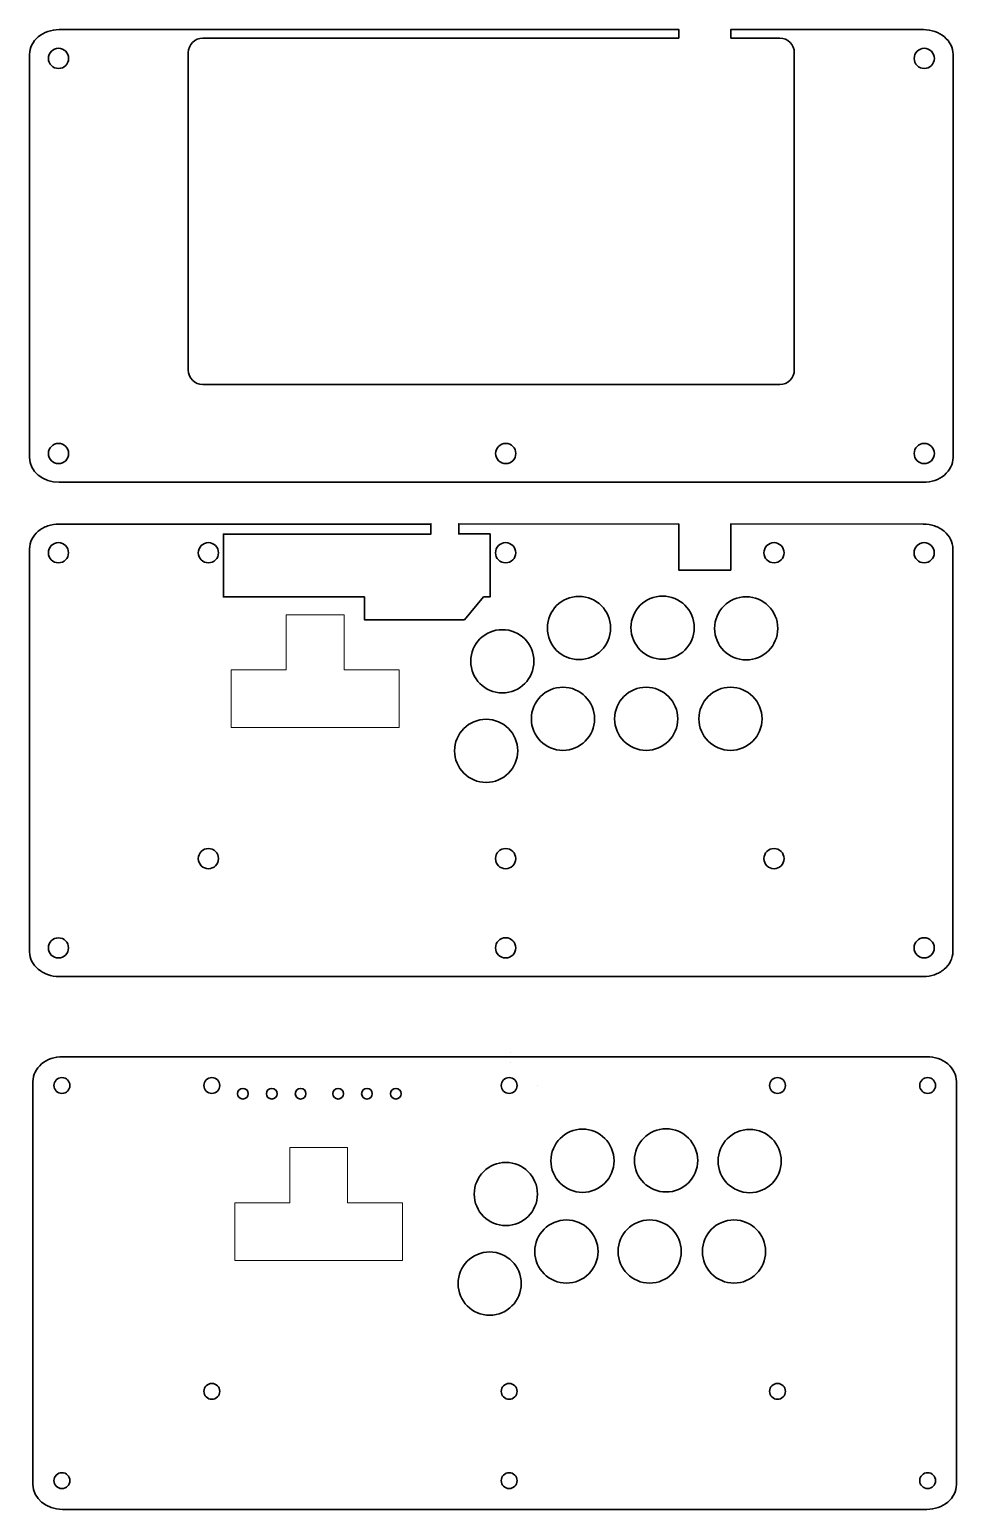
# Model space of a CAD drawing. Header units: millimetres. Extents: x 237 to 559, y -715 to 202.
# Drawn here: x 237 to 559, y -715 to -202 of the extents above; entities that cross this region are included whole.
import ezdxf

# ---------------------------------------------------------------- set-up
doc = ezdxf.new("R2010")
doc.units = ezdxf.units.MM
doc.header["$MEASUREMENT"] = 0
doc.layers.add('Layer 1', color=7, linetype='Continuous')

msp = doc.modelspace()

# ---------------------------------------------------------------- linework, layer by layer
at = {"layer": 'Layer 1', "color": 250, "lineweight": 35}
for points, knots in [([(462.3438, -204.8517), (462.3438, -204.8517), (462.3438, -201.8729), (462.3438, -201.8729), (462.3438, -201.8729), (247.6278, -201.8729), (247.6278, -201.8729), (244.9027, -201.8729), (242.2891, -202.78), (240.3622, -204.3944), (238.4353, -206.0088), (237.3526, -208.1985), (237.3526, -210.4816), (237.3526, -210.4816), (237.3526, -350.1429), (237.3526, -350.1429), (237.3526, -354.8974), (241.953, -358.7517), (247.6278, -358.7517), (247.6278, -358.7517), (547.0774, -358.7517), (547.0774, -358.7517), (549.8025, -358.7517), (552.4161, -357.8447), (554.343, -356.2302), (556.27, -354.6158), (557.3526, -352.4261), (557.3526, -350.1429), (557.3526, -350.1429), (557.3526, -210.4816), (557.3526, -210.4816), (557.3526, -208.1985), (556.2699, -206.0088), (554.343, -204.3944), (552.4161, -202.78), (549.8025, -201.8729), (547.0774, -201.8729), (547.0774, -201.8729), (480.3438, -201.8729), (480.3438, -201.8729), (480.3438, -201.8729), (480.3438, -204.8517), (480.3438, -204.8517)], [0, 0, 0, 0, 0.07142857, 0.07142857, 0.07142857, 0.14285714, 0.14285714, 0.14285714, 0.21428571, 0.21428571, 0.21428571, 0.28571429, 0.28571429, 0.28571429, 0.35714286, 0.35714286, 0.35714286, 0.42857143, 0.42857143, 0.42857143, 0.5, 0.5, 0.5, 0.57142857, 0.57142857, 0.57142857, 0.64285714, 0.64285714, 0.64285714, 0.71428571, 0.71428571, 0.71428571, 0.78571429, 0.78571429, 0.78571429, 0.85714286, 0.85714286, 0.85714286, 0.92857143, 0.92857143, 0.92857143, 1, 1, 1, 1]), ([(480.3438, -204.8517), (485.8302, -204.8517), (491.4896, -204.8517), (497.3526, -204.8517), (498.6787, -204.8517), (499.9505, -205.3785), (500.8881, -206.3162), (501.8258, -207.2538), (502.3526, -208.5256), (502.3526, -209.8517), (502.3526, -209.8517), (502.3526, -319.8517), (502.3526, -319.8517), (502.3526, -321.1778), (501.8258, -322.4496), (500.8881, -323.3872), (499.9505, -324.3249), (498.6787, -324.8517), (497.3526, -324.8517), (497.3526, -324.8517), (297.3526, -324.8517), (297.3526, -324.8517), (294.5912, -324.8517), (292.3526, -322.6131), (292.3526, -319.8517), (292.3526, -319.8517), (292.3526, -209.8517), (292.3526, -209.8517), (292.3526, -208.5256), (292.8794, -207.2538), (293.8171, -206.3162), (294.7547, -205.3785), (296.0265, -204.8517), (297.3526, -204.8517), (364.1823, -204.8517), (404.503, -204.8517), (462.3438, -204.8517)], [0, 0, 0, 0, 0.08333333, 0.08333333, 0.08333333, 0.16666667, 0.16666667, 0.16666667, 0.25, 0.25, 0.25, 0.33333333, 0.33333333, 0.33333333, 0.41666667, 0.41666667, 0.41666667, 0.5, 0.5, 0.5, 0.58333333, 0.58333333, 0.58333333, 0.66666667, 0.66666667, 0.66666667, 0.75, 0.75, 0.75, 0.83333333, 0.83333333, 0.83333333, 0.91666667, 0.91666667, 0.91666667, 1, 1, 1, 1]), ([(250.8843, -211.8517), (250.8843, -209.9187), (249.3173, -208.3517), (247.3843, -208.3517), (245.4513, -208.3517), (243.8843, -209.9187), (243.8843, -211.8517), (243.8843, -213.7847), (245.4513, -215.3517), (247.3843, -215.3517), (249.3173, -215.3517), (250.8843, -213.7847), (250.8843, -211.8517)], [0, 0, 0, 0, 0.25, 0.25, 0.25, 0.5, 0.5, 0.5, 0.75, 0.75, 0.75, 1, 1, 1, 1]), ([(550.8843, -211.8517), (550.8843, -209.9187), (549.3173, -208.3517), (547.3843, -208.3517), (545.4513, -208.3517), (543.8843, -209.9187), (543.8843, -211.8517), (543.8843, -213.7847), (545.4513, -215.3517), (547.3843, -215.3517), (549.3173, -215.3517), (550.8843, -213.7847), (550.8843, -211.8517)], [0, 0, 0, 0, 0.25, 0.25, 0.25, 0.5, 0.5, 0.5, 0.75, 0.75, 0.75, 1, 1, 1, 1]), ([(250.8843, -348.7836), (250.8843, -346.8506), (249.3173, -345.2836), (247.3843, -345.2836), (245.4513, -345.2836), (243.8843, -346.8506), (243.8843, -348.7836), (243.8843, -350.7166), (245.4513, -352.2836), (247.3843, -352.2836), (249.3173, -352.2836), (250.8843, -350.7166), (250.8843, -348.7836)], [0, 0, 0, 0, 0.25, 0.25, 0.25, 0.5, 0.5, 0.5, 0.75, 0.75, 0.75, 1, 1, 1, 1]), ([(405.8526, -348.7821), (405.8526, -346.8491), (404.2856, -345.2821), (402.3526, -345.2821), (400.4196, -345.2821), (398.8526, -346.8491), (398.8526, -348.7821), (398.8526, -350.7151), (400.4196, -352.2821), (402.3526, -352.2821), (404.2856, -352.2821), (405.8526, -350.7151), (405.8526, -348.7821)], [0, 0, 0, 0, 0.25, 0.25, 0.25, 0.5, 0.5, 0.5, 0.75, 0.75, 0.75, 1, 1, 1, 1]), ([(550.8843, -348.7821), (550.8843, -346.8491), (549.3173, -345.2821), (547.3843, -345.2821), (545.4513, -345.2821), (543.8843, -346.8491), (543.8843, -348.7821), (543.8843, -350.7151), (545.4513, -352.2821), (547.3843, -352.2821), (549.3173, -352.2821), (550.8843, -350.7151), (550.8843, -348.7821)], [0, 0, 0, 0, 0.25, 0.25, 0.25, 0.5, 0.5, 0.5, 0.75, 0.75, 0.75, 1, 1, 1, 1])]:
    msp.add_open_spline(points, degree=3, knots=knots, dxfattribs=at)
at = {"layer": 'Layer 1', "lineweight": 35}
for points, knots in [([(480.3057, -389.1534), (480.3057, -389.1534), (480.3057, -373.1534), (480.3057, -373.1534), (480.3057, -373.1534), (547.0393, -373.2127), (547.0393, -373.2127), (548.3977, -373.2127), (549.7283, -373.4388), (550.959, -373.8658), (552.1893, -374.2928), (553.3205, -374.9211), (554.2805, -375.7253), (555.2399, -376.529), (555.9892, -377.4761), (556.4982, -378.5058), (557.007, -379.535), (557.2764, -380.6477), (557.2764, -381.7833), (557.2764, -381.7833), (557.2764, -521.4446), (557.2764, -521.4446), (557.2764, -522.5803), (557.007, -523.693), (556.4982, -524.7223), (555.9891, -525.7521), (555.2399, -526.699), (554.2805, -527.5027), (553.3206, -528.3069), (552.1893, -528.9352), (550.9591, -529.3622), (549.7284, -529.7892), (548.3978, -530.0153), (547.0393, -530.0153), (547.0393, -530.0153), (247.5897, -530.0153), (247.5897, -530.0153), (244.7615, -530.0153), (242.2013, -529.0551), (240.3484, -527.5027), (238.4975, -525.952), (237.3526, -523.8099), (237.3526, -521.4446), (237.3526, -521.4446), (237.3526, -381.7833), (237.3526, -381.7833), (237.3526, -380.6477), (237.622, -379.535), (238.1308, -378.5058), (238.6398, -377.4761), (239.3891, -376.529), (240.3485, -375.7253), (241.3085, -374.9211), (242.4397, -374.2928), (243.67, -373.8658), (244.9007, -373.4388), (246.2313, -373.2127), (247.5897, -373.2127), (247.5897, -373.2127), (376.4196, -373.2127), (376.4196, -373.2127), (376.4196, -373.2127), (376.4196, -373.1365), (376.4196, -373.1365), (376.4196, -373.1365), (376.4196, -373.1746), (376.4196, -373.1746), (376.4196, -373.1746), (376.4196, -376.6614), (376.4196, -376.6614), (376.4196, -376.6614), (304.5416, -376.6614), (304.5416, -376.6614), (304.5416, -376.6614), (304.5416, -398.4614), (304.5416, -398.4614), (304.5416, -398.4614), (353.3569, -398.4614), (353.3569, -398.4614), (353.3569, -398.4614), (353.3569, -406.3549), (353.3569, -406.3549), (353.3569, -406.3549), (388.0173, -406.3549), (388.0173, -406.3549), (388.0173, -406.3549), (394.6558, -398.4614), (394.6558, -398.4614), (394.6558, -398.4614), (396.9095, -398.4614), (396.9095, -398.4614), (396.9095, -398.4614), (396.9095, -376.6595), (396.9095, -376.6595), (396.9095, -376.6595), (386.0917, -376.6595), (386.0917, -376.6595), (386.0917, -376.6595), (386.0917, -373.1746), (386.0917, -373.1746), (386.0917, -373.1746), (386.0917, -373.1365), (386.0917, -373.1365), (386.0917, -373.1365), (386.0917, -373.2127), (386.0917, -373.2127), (386.0917, -373.2127), (462.3057, -373.1534), (462.3057, -373.1534), (462.3057, -373.1534), (462.3057, -389.1534), (462.3057, -389.1534), (462.3057, -389.1534), (480.3057, -389.1534), (480.3057, -389.1534)], [0, 0, 0, 0, 0.02631579, 0.02631579, 0.02631579, 0.05263158, 0.05263158, 0.05263158, 0.07894737, 0.07894737, 0.07894737, 0.10526316, 0.10526316, 0.10526316, 0.13157895, 0.13157895, 0.13157895, 0.15789474, 0.15789474, 0.15789474, 0.18421053, 0.18421053, 0.18421053, 0.21052632, 0.21052632, 0.21052632, 0.23684211, 0.23684211, 0.23684211, 0.26315789, 0.26315789, 0.26315789, 0.28947368, 0.28947368, 0.28947368, 0.31578947, 0.31578947, 0.31578947, 0.34210526, 0.34210526, 0.34210526, 0.36842105, 0.36842105, 0.36842105, 0.39473684, 0.39473684, 0.39473684, 0.42105263, 0.42105263, 0.42105263, 0.44736842, 0.44736842, 0.44736842, 0.47368421, 0.47368421, 0.47368421, 0.5, 0.5, 0.5, 0.52631579, 0.52631579, 0.52631579, 0.55263158, 0.55263158, 0.55263158, 0.57894737, 0.57894737, 0.57894737, 0.60526316, 0.60526316, 0.60526316, 0.63157895, 0.63157895, 0.63157895, 0.65789474, 0.65789474, 0.65789474, 0.68421053, 0.68421053, 0.68421053, 0.71052632, 0.71052632, 0.71052632, 0.73684211, 0.73684211, 0.73684211, 0.76315789, 0.76315789, 0.76315789, 0.78947368, 0.78947368, 0.78947368, 0.81578947, 0.81578947, 0.81578947, 0.84210526, 0.84210526, 0.84210526, 0.86842105, 0.86842105, 0.86842105, 0.89473684, 0.89473684, 0.89473684, 0.92105263, 0.92105263, 0.92105263, 0.94736842, 0.94736842, 0.94736842, 0.97368421, 0.97368421, 0.97368421, 1, 1, 1, 1]), ([(250.8462, -383.1534), (250.8462, -381.2204), (249.2792, -379.6534), (247.3462, -379.6534), (245.4132, -379.6534), (243.8462, -381.2204), (243.8462, -383.1534), (243.8462, -385.0864), (245.4132, -386.6534), (247.3462, -386.6534), (249.2792, -386.6534), (250.8462, -385.0864), (250.8462, -383.1534)], [0, 0, 0, 0, 0.25, 0.25, 0.25, 0.5, 0.5, 0.5, 0.75, 0.75, 0.75, 1, 1, 1, 1]), ([(302.8145, -383.1534), (302.8145, -381.2204), (301.2475, -379.6534), (299.3145, -379.6534), (297.3815, -379.6534), (295.8145, -381.2204), (295.8145, -383.1534), (295.8145, -385.0864), (297.3815, -386.6534), (299.3145, -386.6534), (301.2475, -386.6534), (302.8145, -385.0864), (302.8145, -383.1534)], [0, 0, 0, 0, 0.25, 0.25, 0.25, 0.5, 0.5, 0.5, 0.75, 0.75, 0.75, 1, 1, 1, 1]), ([(405.8145, -383.1535), (405.8145, -381.2204), (404.2475, -379.6535), (402.3145, -379.6535), (400.3815, -379.6534), (398.8145, -381.2204), (398.8145, -383.1534), (398.8145, -385.0865), (400.3815, -386.6534), (402.3145, -386.6534), (404.2475, -386.6535), (405.8145, -385.0865), (405.8145, -383.1535)], [0, 0, 0, 0, 0.25, 0.25, 0.25, 0.5, 0.5, 0.5, 0.75, 0.75, 0.75, 1, 1, 1, 1]), ([(498.8145, -383.1534), (498.8145, -381.2204), (497.2475, -379.6534), (495.3145, -379.6534), (493.3815, -379.6534), (491.8145, -381.2204), (491.8145, -383.1534), (491.8145, -385.0864), (493.3815, -386.6534), (495.3145, -386.6534), (497.2475, -386.6534), (498.8145, -385.0864), (498.8145, -383.1534)], [0, 0, 0, 0, 0.25, 0.25, 0.25, 0.5, 0.5, 0.5, 0.75, 0.75, 0.75, 1, 1, 1, 1]), ([(550.8462, -383.1534), (550.8462, -381.2204), (549.2792, -379.6534), (547.3462, -379.6534), (545.4132, -379.6534), (543.8462, -381.2204), (543.8462, -383.1534), (543.8462, -385.0864), (545.4132, -386.6534), (547.3462, -386.6534), (549.2792, -386.6534), (550.8462, -385.0864), (550.8462, -383.1534)], [0, 0, 0, 0, 0.25, 0.25, 0.25, 0.5, 0.5, 0.5, 0.75, 0.75, 0.75, 1, 1, 1, 1]), ([(438.6843, -409.2355), (438.6843, -403.188), (433.7818, -398.2855), (427.7343, -398.2855), (421.6868, -398.2855), (416.7843, -403.188), (416.7843, -409.2355), (416.7843, -415.283), (421.6867, -420.1855), (427.7343, -420.1855), (433.7818, -420.1855), (438.6843, -415.2831), (438.6843, -409.2355)], [0, 0, 0, 0, 0.25, 0.25, 0.25, 0.5, 0.5, 0.5, 0.75, 0.75, 0.75, 1, 1, 1, 1]), ([(467.6543, -409.1155), (467.6543, -403.068), (462.7518, -398.1655), (456.7043, -398.1655), (450.6568, -398.1655), (445.7543, -403.068), (445.7543, -409.1155), (445.7543, -415.163), (450.6567, -420.0655), (456.7043, -420.0655), (462.7518, -420.0655), (467.6543, -415.1631), (467.6543, -409.1155)], [0, 0, 0, 0, 0.25, 0.25, 0.25, 0.5, 0.5, 0.5, 0.75, 0.75, 0.75, 1, 1, 1, 1]), ([(496.6243, -409.3555), (496.6243, -403.308), (491.7218, -398.4055), (485.6743, -398.4055), (479.6268, -398.4055), (474.7243, -403.308), (474.7243, -409.3555), (474.7243, -415.403), (479.6267, -420.3055), (485.6743, -420.3055), (491.7218, -420.3055), (496.6243, -415.4031), (496.6243, -409.3555)], [0, 0, 0, 0, 0.25, 0.25, 0.25, 0.5, 0.5, 0.5, 0.75, 0.75, 0.75, 1, 1, 1, 1]), ([(412.1243, -420.7655), (412.1243, -414.718), (407.2218, -409.8155), (401.1743, -409.8155), (395.1268, -409.8155), (390.2243, -414.718), (390.2243, -420.7655), (390.2243, -426.813), (395.1267, -431.7155), (401.1743, -431.7155), (407.2218, -431.7155), (412.1243, -426.8131), (412.1243, -420.7655)], [0, 0, 0, 0, 0.25, 0.25, 0.25, 0.5, 0.5, 0.5, 0.75, 0.75, 0.75, 1, 1, 1, 1]), ([(433.1243, -440.6955), (433.1243, -434.648), (428.2218, -429.7455), (422.1743, -429.7455), (416.1268, -429.7455), (411.2243, -434.648), (411.2243, -440.6955), (411.2243, -446.743), (416.1267, -451.6455), (422.1743, -451.6455), (428.2218, -451.6455), (433.1243, -446.7431), (433.1243, -440.6955)], [0, 0, 0, 0, 0.25, 0.25, 0.25, 0.5, 0.5, 0.5, 0.75, 0.75, 0.75, 1, 1, 1, 1]), ([(461.9743, -440.6955), (461.9743, -434.648), (457.0718, -429.7455), (451.0243, -429.7455), (444.9768, -429.7455), (440.0743, -434.648), (440.0743, -440.6955), (440.0743, -446.743), (444.9767, -451.6455), (451.0243, -451.6455), (457.0718, -451.6455), (461.9743, -446.7431), (461.9743, -440.6955)], [0, 0, 0, 0, 0.25, 0.25, 0.25, 0.5, 0.5, 0.5, 0.75, 0.75, 0.75, 1, 1, 1, 1]), ([(491.1843, -440.6955), (491.1843, -434.648), (486.2818, -429.7455), (480.2343, -429.7455), (474.1868, -429.7455), (469.2843, -434.648), (469.2843, -440.6955), (469.2843, -446.743), (474.1867, -451.6455), (480.2343, -451.6455), (486.2818, -451.6455), (491.1843, -446.7431), (491.1843, -440.6955)], [0, 0, 0, 0, 0.25, 0.25, 0.25, 0.5, 0.5, 0.5, 0.75, 0.75, 0.75, 1, 1, 1, 1]), ([(406.5143, -451.8055), (406.5143, -445.758), (401.6118, -440.8555), (395.5643, -440.8555), (389.5168, -440.8555), (384.6143, -445.758), (384.6143, -451.8055), (384.6143, -457.853), (389.5167, -462.7555), (395.5643, -462.7555), (401.6118, -462.7555), (406.5143, -457.8531), (406.5143, -451.8055)], [0, 0, 0, 0, 0.25, 0.25, 0.25, 0.5, 0.5, 0.5, 0.75, 0.75, 0.75, 1, 1, 1, 1]), ([(302.8145, -489.1534), (302.8145, -487.2204), (301.2475, -485.6534), (299.3145, -485.6534), (297.3815, -485.6534), (295.8145, -487.2204), (295.8145, -489.1534), (295.8145, -491.0864), (297.3815, -492.6534), (299.3145, -492.6534), (301.2475, -492.6534), (302.8145, -491.0864), (302.8145, -489.1534)], [0, 0, 0, 0, 0.25, 0.25, 0.25, 0.5, 0.5, 0.5, 0.75, 0.75, 0.75, 1, 1, 1, 1]), ([(405.8144, -489.1535), (405.8144, -487.2204), (404.2475, -485.6536), (402.3145, -485.6536), (400.3815, -485.6535), (398.8145, -487.2204), (398.8145, -489.1534), (398.8145, -491.0865), (400.3815, -492.6533), (402.3145, -492.6533), (404.2475, -492.6535), (405.8144, -491.0865), (405.8144, -489.1535)], [0, 0, 0, 0, 0.25, 0.25, 0.25, 0.5, 0.5, 0.5, 0.75, 0.75, 0.75, 1, 1, 1, 1]), ([(498.8145, -489.1534), (498.8145, -487.2204), (497.2475, -485.6534), (495.3145, -485.6534), (493.3815, -485.6534), (491.8145, -487.2204), (491.8145, -489.1534), (491.8145, -491.0864), (493.3815, -492.6534), (495.3145, -492.6534), (497.2475, -492.6534), (498.8145, -491.0864), (498.8145, -489.1534)], [0, 0, 0, 0, 0.25, 0.25, 0.25, 0.5, 0.5, 0.5, 0.75, 0.75, 0.75, 1, 1, 1, 1]), ([(250.8462, -520.0853), (250.8462, -518.1523), (249.2792, -516.5853), (247.3462, -516.5853), (245.4132, -516.5853), (243.8462, -518.1523), (243.8462, -520.0853), (243.8462, -522.0183), (245.4132, -523.5853), (247.3462, -523.5853), (249.2792, -523.5853), (250.8462, -522.0183), (250.8462, -520.0853)], [0, 0, 0, 0, 0.25, 0.25, 0.25, 0.5, 0.5, 0.5, 0.75, 0.75, 0.75, 1, 1, 1, 1]), ([(405.8145, -520.0838), (405.8145, -518.1508), (404.2475, -516.5838), (402.3145, -516.5838), (400.3815, -516.5838), (398.8145, -518.1508), (398.8145, -520.0838), (398.8145, -522.0168), (400.3815, -523.5838), (402.3145, -523.5838), (404.2475, -523.5838), (405.8145, -522.0168), (405.8145, -520.0838)], [0, 0, 0, 0, 0.25, 0.25, 0.25, 0.5, 0.5, 0.5, 0.75, 0.75, 0.75, 1, 1, 1, 1]), ([(550.8462, -520.0838), (550.8462, -518.1508), (549.2792, -516.5838), (547.3462, -516.5838), (545.4132, -516.5838), (543.8462, -518.1508), (543.8462, -520.0838), (543.8462, -522.0168), (545.4132, -523.5838), (547.3462, -523.5838), (549.2792, -523.5838), (550.8462, -522.0168), (550.8462, -520.0838)], [0, 0, 0, 0, 0.25, 0.25, 0.25, 0.5, 0.5, 0.5, 0.75, 0.75, 0.75, 1, 1, 1, 1]), ([(248.7968, -557.7809), (246.0717, -557.7809), (243.4581, -558.688), (241.5312, -560.3024), (239.6043, -561.9168), (238.5216, -564.1065), (238.5216, -566.3896), (238.5216, -566.3896), (238.5216, -706.0509), (238.5216, -706.0509), (238.5216, -710.8054), (243.122, -714.6597), (248.7968, -714.6597), (248.7968, -714.6597), (548.2464, -714.6597), (548.2464, -714.6597), (550.9715, -714.6597), (553.5851, -713.7527), (555.512, -712.1382), (557.439, -710.5238), (558.5216, -708.3341), (558.5216, -706.0509), (558.5216, -706.0509), (558.5216, -566.3896), (558.5216, -566.3896), (558.5216, -564.1065), (557.4389, -561.9168), (555.512, -560.3024), (553.5851, -558.688), (550.9715, -557.7809), (548.2464, -557.7809), (548.2464, -557.7809), (248.7968, -557.7809), (248.7968, -557.7809)], [0, 0, 0, 0, 0.09090909, 0.09090909, 0.09090909, 0.18181818, 0.18181818, 0.18181818, 0.27272727, 0.27272727, 0.27272727, 0.36363636, 0.36363636, 0.36363636, 0.45454545, 0.45454545, 0.45454545, 0.54545455, 0.54545455, 0.54545455, 0.63636364, 0.63636364, 0.63636364, 0.72727273, 0.72727273, 0.72727273, 0.81818182, 0.81818182, 0.81818182, 0.90909091, 0.90909091, 0.90909091, 1, 1, 1, 1]), ([(251.3033, -567.7597), (251.3033, -566.2409), (250.0721, -565.0097), (248.5533, -565.0097), (247.0345, -565.0097), (245.8033, -566.2409), (245.8033, -567.7597), (245.8033, -569.2785), (247.0345, -570.5097), (248.5533, -570.5097), (250.0721, -570.5097), (251.3033, -569.2785), (251.3033, -567.7597)], [0, 0, 0, 0, 0.25, 0.25, 0.25, 0.5, 0.5, 0.5, 0.75, 0.75, 0.75, 1, 1, 1, 1]), ([(303.2716, -567.7597), (303.2716, -566.2409), (302.0404, -565.0097), (300.5216, -565.0097), (299.0028, -565.0097), (297.7716, -566.2409), (297.7716, -567.7597), (297.7716, -569.2785), (299.0028, -570.5097), (300.5216, -570.5097), (302.0404, -570.5097), (303.2716, -569.2785), (303.2716, -567.7597)], [0, 0, 0, 0, 0.25, 0.25, 0.25, 0.5, 0.5, 0.5, 0.75, 0.75, 0.75, 1, 1, 1, 1]), ([(313.1216, -570.6097), (313.1216, -569.588), (312.2933, -568.7597), (311.2716, -568.7597), (310.2499, -568.7597), (309.4216, -569.588), (309.4216, -570.6097), (309.4216, -571.6314), (310.2499, -572.4597), (311.2716, -572.4597), (312.2933, -572.4597), (313.1216, -571.6314), (313.1216, -570.6097)], [0, 0, 0, 0, 0.25, 0.25, 0.25, 0.5, 0.5, 0.5, 0.75, 0.75, 0.75, 1, 1, 1, 1]), ([(323.1216, -570.6097), (323.1216, -569.588), (322.2933, -568.7597), (321.2716, -568.7597), (320.2499, -568.7597), (319.4216, -569.588), (319.4216, -570.6097), (319.4216, -571.6314), (320.2499, -572.4597), (321.2716, -572.4597), (322.2933, -572.4597), (323.1216, -571.6314), (323.1216, -570.6097)], [0, 0, 0, 0, 0.25, 0.25, 0.25, 0.5, 0.5, 0.5, 0.75, 0.75, 0.75, 1, 1, 1, 1]), ([(333.1216, -570.6097), (333.1216, -569.588), (332.2933, -568.7597), (331.2716, -568.7597), (330.2499, -568.7597), (329.4216, -569.588), (329.4216, -570.6097), (329.4216, -571.6314), (330.2499, -572.4597), (331.2716, -572.4597), (332.2933, -572.4597), (333.1216, -571.6314), (333.1216, -570.6097)], [0, 0, 0, 0, 0.25, 0.25, 0.25, 0.5, 0.5, 0.5, 0.75, 0.75, 0.75, 1, 1, 1, 1]), ([(346.1216, -570.6097), (346.1216, -569.588), (345.2933, -568.7597), (344.2716, -568.7597), (343.2499, -568.7597), (342.4216, -569.588), (342.4216, -570.6097), (342.4216, -571.6314), (343.2499, -572.4597), (344.2716, -572.4597), (345.2933, -572.4597), (346.1216, -571.6314), (346.1216, -570.6097)], [0, 0, 0, 0, 0.25, 0.25, 0.25, 0.5, 0.5, 0.5, 0.75, 0.75, 0.75, 1, 1, 1, 1]), ([(356.1216, -570.6097), (356.1216, -569.588), (355.2933, -568.7597), (354.2716, -568.7597), (353.2499, -568.7597), (352.4216, -569.588), (352.4216, -570.6097), (352.4216, -571.6314), (353.2499, -572.4597), (354.2716, -572.4597), (355.2933, -572.4597), (356.1216, -571.6314), (356.1216, -570.6097)], [0, 0, 0, 0, 0.25, 0.25, 0.25, 0.5, 0.5, 0.5, 0.75, 0.75, 0.75, 1, 1, 1, 1]), ([(366.1216, -570.6097), (366.1216, -569.588), (365.2933, -568.7597), (364.2716, -568.7597), (363.2499, -568.7597), (362.4216, -569.588), (362.4216, -570.6097), (362.4216, -571.6314), (363.2499, -572.4597), (364.2716, -572.4597), (365.2933, -572.4597), (366.1216, -571.6314), (366.1216, -570.6097)], [0, 0, 0, 0, 0.25, 0.25, 0.25, 0.5, 0.5, 0.5, 0.75, 0.75, 0.75, 1, 1, 1, 1]), ([(406.2716, -567.7597), (406.2716, -566.2409), (405.0404, -565.0097), (403.5216, -565.0097), (402.0028, -565.0097), (400.7716, -566.2409), (400.7716, -567.7597), (400.7716, -569.2785), (402.0028, -570.5097), (403.5216, -570.5097), (405.0404, -570.5097), (406.2716, -569.2785), (406.2716, -567.7597)], [0, 0, 0, 0, 0.25, 0.25, 0.25, 0.5, 0.5, 0.5, 0.75, 0.75, 0.75, 1, 1, 1, 1]), ([(499.2716, -567.7597), (499.2716, -566.2409), (498.0404, -565.0097), (496.5216, -565.0097), (495.0028, -565.0097), (493.7716, -566.2409), (493.7716, -567.7597), (493.7716, -569.2785), (495.0028, -570.5097), (496.5216, -570.5097), (498.0404, -570.5097), (499.2716, -569.2785), (499.2716, -567.7597)], [0, 0, 0, 0, 0.25, 0.25, 0.25, 0.5, 0.5, 0.5, 0.75, 0.75, 0.75, 1, 1, 1, 1]), ([(551.3033, -567.7597), (551.3033, -566.2409), (550.0721, -565.0097), (548.5533, -565.0097), (547.0345, -565.0097), (545.8033, -566.2409), (545.8033, -567.7597), (545.8033, -569.2785), (547.0345, -570.5097), (548.5533, -570.5097), (550.0721, -570.5097), (551.3033, -569.2785), (551.3033, -567.7597)], [0, 0, 0, 0, 0.25, 0.25, 0.25, 0.5, 0.5, 0.5, 0.75, 0.75, 0.75, 1, 1, 1, 1]), ([(439.8914, -593.8418), (439.8914, -587.7943), (434.9889, -582.8918), (428.9414, -582.8918), (422.8939, -582.8918), (417.9914, -587.7943), (417.9914, -593.8418), (417.9914, -599.8893), (422.8938, -604.7918), (428.9414, -604.7918), (434.9889, -604.7918), (439.8914, -599.8894), (439.8914, -593.8418)], [0, 0, 0, 0, 0.25, 0.25, 0.25, 0.5, 0.5, 0.5, 0.75, 0.75, 0.75, 1, 1, 1, 1]), ([(468.8614, -593.7218), (468.8614, -587.6743), (463.9589, -582.7718), (457.9114, -582.7718), (451.8639, -582.7718), (446.9614, -587.6743), (446.9614, -593.7218), (446.9614, -599.7693), (451.8638, -604.6718), (457.9114, -604.6718), (463.9589, -604.6718), (468.8614, -599.7694), (468.8614, -593.7218)], [0, 0, 0, 0, 0.25, 0.25, 0.25, 0.5, 0.5, 0.5, 0.75, 0.75, 0.75, 1, 1, 1, 1]), ([(497.8314, -593.9618), (497.8314, -587.9143), (492.9289, -583.0118), (486.8814, -583.0118), (480.8339, -583.0118), (475.9314, -587.9143), (475.9314, -593.9618), (475.9314, -600.0093), (480.8338, -604.9118), (486.8814, -604.9118), (492.9289, -604.9118), (497.8314, -600.0094), (497.8314, -593.9618)], [0, 0, 0, 0, 0.25, 0.25, 0.25, 0.5, 0.5, 0.5, 0.75, 0.75, 0.75, 1, 1, 1, 1]), ([(413.3314, -605.3718), (413.3314, -599.3243), (408.4289, -594.4218), (402.3814, -594.4218), (396.3339, -594.4218), (391.4314, -599.3243), (391.4314, -605.3718), (391.4314, -611.4193), (396.3338, -616.3218), (402.3814, -616.3218), (408.4289, -616.3218), (413.3314, -611.4194), (413.3314, -605.3718)], [0, 0, 0, 0, 0.25, 0.25, 0.25, 0.5, 0.5, 0.5, 0.75, 0.75, 0.75, 1, 1, 1, 1]), ([(434.3314, -625.3018), (434.3314, -619.2543), (429.4289, -614.3518), (423.3814, -614.3518), (417.3339, -614.3518), (412.4314, -619.2543), (412.4314, -625.3018), (412.4314, -631.3493), (417.3338, -636.2518), (423.3814, -636.2518), (429.4289, -636.2518), (434.3314, -631.3494), (434.3314, -625.3018)], [0, 0, 0, 0, 0.25, 0.25, 0.25, 0.5, 0.5, 0.5, 0.75, 0.75, 0.75, 1, 1, 1, 1]), ([(463.1814, -625.3018), (463.1814, -619.2543), (458.2789, -614.3518), (452.2314, -614.3518), (446.1839, -614.3518), (441.2814, -619.2543), (441.2814, -625.3018), (441.2814, -631.3493), (446.1838, -636.2518), (452.2314, -636.2518), (458.2789, -636.2518), (463.1814, -631.3494), (463.1814, -625.3018)], [0, 0, 0, 0, 0.25, 0.25, 0.25, 0.5, 0.5, 0.5, 0.75, 0.75, 0.75, 1, 1, 1, 1]), ([(492.3914, -625.3018), (492.3914, -619.2543), (487.4889, -614.3518), (481.4414, -614.3518), (475.3939, -614.3518), (470.4914, -619.2543), (470.4914, -625.3018), (470.4914, -631.3493), (475.3938, -636.2518), (481.4414, -636.2518), (487.4889, -636.2518), (492.3914, -631.3494), (492.3914, -625.3018)], [0, 0, 0, 0, 0.25, 0.25, 0.25, 0.5, 0.5, 0.5, 0.75, 0.75, 0.75, 1, 1, 1, 1]), ([(407.7214, -636.4118), (407.7214, -630.3643), (402.8189, -625.4618), (396.7714, -625.4618), (390.7239, -625.4618), (385.8214, -630.3643), (385.8214, -636.4118), (385.8214, -642.4593), (390.7238, -647.3618), (396.7714, -647.3618), (402.8189, -647.3618), (407.7214, -642.4594), (407.7214, -636.4118)], [0, 0, 0, 0, 0.25, 0.25, 0.25, 0.5, 0.5, 0.5, 0.75, 0.75, 0.75, 1, 1, 1, 1]), ([(303.2716, -673.7597), (303.2716, -672.2409), (302.0404, -671.0097), (300.5216, -671.0097), (299.0028, -671.0097), (297.7716, -672.2409), (297.7716, -673.7597), (297.7716, -675.2785), (299.0028, -676.5097), (300.5216, -676.5097), (302.0404, -676.5097), (303.2716, -675.2785), (303.2716, -673.7597)], [0, 0, 0, 0, 0.25, 0.25, 0.25, 0.5, 0.5, 0.5, 0.75, 0.75, 0.75, 1, 1, 1, 1]), ([(406.2716, -673.7597), (406.2716, -672.2409), (405.0404, -671.0097), (403.5216, -671.0097), (402.0028, -671.0097), (400.7716, -672.2409), (400.7716, -673.7597), (400.7716, -675.2785), (402.0028, -676.5097), (403.5216, -676.5097), (405.0404, -676.5097), (406.2716, -675.2785), (406.2716, -673.7597)], [0, 0, 0, 0, 0.25, 0.25, 0.25, 0.5, 0.5, 0.5, 0.75, 0.75, 0.75, 1, 1, 1, 1]), ([(499.2716, -673.7597), (499.2716, -672.2409), (498.0404, -671.0097), (496.5216, -671.0097), (495.0028, -671.0097), (493.7716, -672.2409), (493.7716, -673.7597), (493.7716, -675.2785), (495.0028, -676.5097), (496.5216, -676.5097), (498.0404, -676.5097), (499.2716, -675.2785), (499.2716, -673.7597)], [0, 0, 0, 0, 0.25, 0.25, 0.25, 0.5, 0.5, 0.5, 0.75, 0.75, 0.75, 1, 1, 1, 1]), ([(251.3033, -704.6916), (251.3033, -703.1728), (250.0721, -701.9416), (248.5533, -701.9416), (247.0345, -701.9416), (245.8033, -703.1728), (245.8033, -704.6916), (245.8033, -706.2104), (247.0345, -707.4416), (248.5533, -707.4416), (250.0721, -707.4416), (251.3033, -706.2104), (251.3033, -704.6916)], [0, 0, 0, 0, 0.25, 0.25, 0.25, 0.5, 0.5, 0.5, 0.75, 0.75, 0.75, 1, 1, 1, 1]), ([(406.2716, -704.6901), (406.2716, -703.1713), (405.0404, -701.9401), (403.5216, -701.9401), (402.0028, -701.9401), (400.7716, -703.1713), (400.7716, -704.6901), (400.7716, -706.2089), (402.0028, -707.4401), (403.5216, -707.4401), (405.0404, -707.4401), (406.2716, -706.2089), (406.2716, -704.6901)], [0, 0, 0, 0, 0.25, 0.25, 0.25, 0.5, 0.5, 0.5, 0.75, 0.75, 0.75, 1, 1, 1, 1]), ([(551.3033, -704.6901), (551.3033, -703.1713), (550.0721, -701.9401), (548.5533, -701.9401), (547.0345, -701.9401), (545.8033, -703.1713), (545.8033, -704.6901), (545.8033, -706.2089), (547.0345, -707.4401), (548.5533, -707.4401), (550.0721, -707.4401), (551.3033, -706.2089), (551.3033, -704.6901)], [0, 0, 0, 0, 0.25, 0.25, 0.25, 0.5, 0.5, 0.5, 0.75, 0.75, 0.75, 1, 1, 1, 1])]:
    msp.add_open_spline(points, degree=3, knots=knots, dxfattribs=at)
at = {"layer": 'Layer 1', "color": 250, "lineweight": 18}
for points in [[(326.3145, -404.6646), (326.3145, -404.6646), (346.3145, -404.6646), (346.3145, -404.6646), (346.3145, -404.6646), (346.3145, -423.7649), (346.3145, -423.7649), (346.3145, -423.7649), (346.3145, -423.767), (346.3145, -423.767), (346.3145, -423.767), (365.4144, -423.767), (365.4144, -423.767), (365.4144, -423.767), (365.4144, -443.767), (365.4144, -443.767), (365.4144, -443.767), (345.4144, -443.767), (345.4144, -443.767), (345.4144, -443.767), (345.4144, -443.7649), (345.4144, -443.7649), (345.4144, -443.7649), (327.2141, -443.7649), (327.2141, -443.7649), (327.2141, -443.7649), (327.2141, -443.767), (327.2141, -443.767), (327.2141, -443.767), (307.2141, -443.767), (307.2141, -443.767), (307.2141, -443.767), (307.2141, -423.767), (307.2141, -423.767), (307.2141, -423.767), (326.3145, -423.767), (326.3145, -423.767), (326.3145, -423.767), (326.3145, -423.7649), (326.3145, -423.7649), (326.3145, -423.7649), (326.3145, -404.6646), (326.3145, -404.6646)], [(308.4212, -608.3733), (308.4212, -608.3733), (327.5216, -608.3733), (327.5216, -608.3733), (327.5216, -608.3733), (327.5216, -608.3712), (327.5216, -608.3712), (327.5216, -608.3712), (327.5216, -589.2709), (327.5216, -589.2709), (327.5216, -589.2709), (347.5216, -589.2709), (347.5216, -589.2709), (347.5216, -589.2709), (347.5216, -608.3712), (347.5216, -608.3712), (347.5216, -608.3712), (347.5216, -608.3733), (347.5216, -608.3733), (347.5216, -608.3733), (366.6215, -608.3733), (366.6215, -608.3733), (366.6215, -608.3733), (366.6215, -628.3733), (366.6215, -628.3733), (366.6215, -628.3733), (346.6215, -628.3733), (346.6215, -628.3733), (346.6215, -628.3733), (346.6215, -628.3712), (346.6215, -628.3712), (346.6215, -628.3712), (328.4212, -628.3712), (328.4212, -628.3712), (328.4212, -628.3712), (328.4212, -628.3733), (328.4212, -628.3733), (328.4212, -628.3733), (308.4212, -628.3733), (308.4212, -628.3733), (308.4212, -628.3733), (308.4212, -608.3733), (308.4212, -608.3733)]]:
    msp.add_open_spline(points, degree=3, knots=[0, 0, 0, 0, 0.07142857, 0.07142857, 0.07142857, 0.14285714, 0.14285714, 0.14285714, 0.21428571, 0.21428571, 0.21428571, 0.28571429, 0.28571429, 0.28571429, 0.35714286, 0.35714286, 0.35714286, 0.42857143, 0.42857143, 0.42857143, 0.5, 0.5, 0.5, 0.57142857, 0.57142857, 0.57142857, 0.64285714, 0.64285714, 0.64285714, 0.71428571, 0.71428571, 0.71428571, 0.78571429, 0.78571429, 0.78571429, 0.85714286, 0.85714286, 0.85714286, 0.92857143, 0.92857143, 0.92857143, 1, 1, 1, 1], dxfattribs=at)
at = {"layer": 'Layer 1', "lineweight": 35}
for points in [[(404.0216, -556.2597), (404.0216, -556.2597), (404.0216, -556.2597), (404.0216, -556.2597)], [(404.0216, -556.2597), (404.0216, -556.2597), (404.0216, -556.2597), (404.0216, -556.2597)], [(404.0216, -556.2597), (404.0216, -556.2597), (404.0216, -556.2597), (404.0216, -556.2597)], [(404.0216, -556.2597), (404.0216, -556.2597), (404.0216, -556.2597), (404.0216, -556.2597)], [(404.0216, -556.2597), (404.0216, -556.2597), (404.0216, -556.2597), (404.0216, -556.2597)], [(404.0216, -556.2597), (404.0216, -556.2597), (404.0216, -556.2597), (404.0216, -556.2597)], [(404.0216, -559.7597), (404.0216, -559.7597), (404.0216, -559.7597), (404.0216, -559.7597)], [(404.0216, -559.7597), (404.0216, -559.7597), (404.0216, -559.7597), (404.0216, -559.7597)], [(404.0216, -559.7597), (404.0216, -559.7597), (404.0216, -559.7597), (404.0216, -559.7597)], [(404.0216, -559.7597), (404.0216, -559.7597), (404.0216, -559.7597), (404.0216, -559.7597)], [(404.0216, -559.7597), (404.0216, -559.7597), (404.0216, -559.7597), (404.0216, -559.7597)], [(404.0216, -559.7597), (404.0216, -559.7597), (404.0216, -559.7597), (404.0216, -559.7597)], [(406.7216, -567.7598), (406.7216, -567.7598), (406.7216, -567.7598), (406.7216, -567.7598)], [(406.7216, -567.7598), (406.7216, -567.7598), (406.7216, -567.7598), (406.7216, -567.7598)], [(406.7216, -567.7598), (406.7216, -567.7598), (406.7216, -567.7598), (406.7216, -567.7598)], [(406.7216, -567.7598), (406.7216, -567.7598), (406.7216, -567.7598), (406.7216, -567.7598)], [(413.3216, -567.7597), (413.3216, -567.7597), (413.3216, -567.7597), (413.3216, -567.7597)], [(413.3216, -567.7597), (413.3216, -567.7597), (413.3216, -567.7597), (413.3216, -567.7597)], [(413.3216, -567.7597), (413.3216, -567.7597), (413.3216, -567.7597), (413.3216, -567.7597)], [(413.3216, -567.7597), (413.3216, -567.7597), (413.3216, -567.7597), (413.3216, -567.7597)], [(413.3216, -567.7597), (413.3216, -567.7597), (413.3216, -567.7597), (413.3216, -567.7597)], [(413.3216, -567.7597), (413.3216, -567.7597), (413.3216, -567.7597), (413.3216, -567.7597)]]:
    msp.add_open_spline(points, degree=3, dxfattribs=at)

doc.saveas('drawing.dxf')
